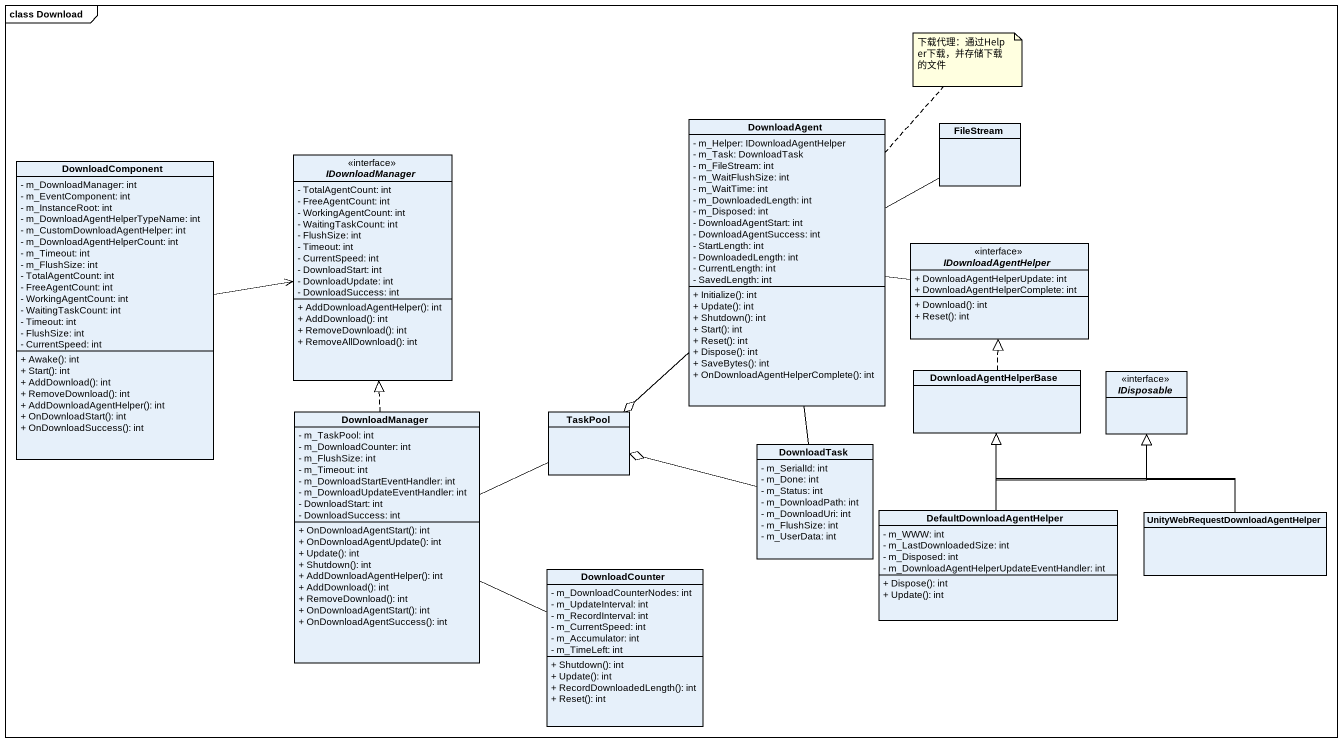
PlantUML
@startuml
mainframe class Download
hide circle
hide empty members
skinparam classAttributeIconSize 0
class DownloadAgent {
  - m_Helper: IDownloadAgentHelper
  - m_Task: DownloadTask
  - m_FileStream: int
  - m_WaitFlushSize: int
  - m_WaitTime: int
  - m_DownloadedLength: int
  - m_Disposed: int
  - DownloadAgentStart: int
  - DownloadAgentSuccess: int
  - StartLength: int
  - DownloadedLength: int
  - CurrentLength: int
  - SavedLength: int
  + Initialize(): int
  + Update(): int
  + Shutdown(): int
  + Start(): int
  + Reset(): int
  + Dispose(): int
  + SaveBytes(): int
  + OnDownloadAgentHelperComplete(): int
}
class FileStream
class DownloadComponent {
  - m_DownloadManager: int
  - m_EventComponent: int
  - m_InstanceRoot: int
  - m_DownloadAgentHelperTypeName: int
  - m_CustomDownloadAgentHelper: int
  - m_DownloadAgentHelperCount: int
  - m_Timeout: int
  - m_FlushSize: int
  - TotalAgentCount: int
  - FreeAgentCount: int
  - WorkingAgentCount: int
  - WaitingTaskCount: int
  - Timeout: int
  - FlushSize: int
  - CurrentSpeed: int
  + Awake(): int
  + Start(): int
  + AddDownload(): int
  + RemoveDownload(): int
  + AddDownloadAgentHelper(): int
  + OnDownloadStart(): int
  + OnDownloadSuccess(): int
}
interface IDownloadManager {
  - TotalAgentCount: int
  - FreeAgentCount: int
  - WorkingAgentCount: int
  - WaitingTaskCount: int
  - FlushSize: int
  - Timeout: int
  - CurrentSpeed: int
  - DownloadStart: int
  - DownloadUpdate: int
  - DownloadSuccess: int
  + AddDownloadAgentHelper(): int
  + AddDownload(): int
  + RemoveDownload(): int
  + RemoveAllDownload(): int
}
interface IDownloadAgentHelper {
  + DownloadAgentHelperUpdate: int
  + DownloadAgentHelperComplete: int
  + Download(): int
  + Reset(): int
}
class DownloadAgentHelperBase
interface IDisposable
class DownloadManager {
  - m_TaskPool: int
  - m_DownloadCounter: int
  - m_FlushSize: int
  - m_Timeout: int
  - m_DownloadStartEventHandler: int
  - m_DownloadUpdateEventHandler: int
  - DownloadStart: int
  - DownloadSuccess: int
  + OnDownloadAgentStart(): int
  + OnDownloadAgentUpdate(): int
  + Update(): int
  + Shutdown(): int
  + AddDownloadAgentHelper(): int
  + AddDownload(): int
  + RemoveDownload(): int
  + OnDownloadAgentStart(): int
  + OnDownloadAgentSuccess(): int
}
class TaskPool
class DownloadTask {
  - m_SerialId: int
  - m_Done: int
  - m_Status: int
  - m_DownloadPath: int
  - m_DownloadUri: int
  - m_FlushSize: int
  - m_UserData: int
}
class DefaultDownloadAgentHelper {
  - m_WWW: int
  - m_LastDownloadedSize: int
  - m_Disposed: int
  - m_DownloadAgentHelperUpdateEventHandler: int
  + Dispose(): int
  + Update(): int
}
class "UnityWebRequestDownloadAgentHelper" as UnityWebRequestDownloadAgent
class DownloadCounter {
  - m_DownloadCounterNodes: int
  - m_UpdateInterval: int
  - m_RecordInterval: int
  - m_CurrentSpeed: int
  - m_Accumulator: int
  - m_TimeLeft: int
  + Shutdown(): int
  + Update(): int
  + RecordDownloadedLength(): int
  + Reset(): int
}
DownloadAgent -right- FileStream
DownloadAgent -right- IDownloadAgentHelper
DownloadAgent --o TaskPool
DownloadAgent -- DownloadTask
DownloadComponent -right-> IDownloadManager
DownloadAgentHelperBase .up.|> IDownloadAgentHelper
DownloadManager .up.|> IDownloadManager
DownloadManager -right- TaskPool
DownloadManager -right- DownloadCounter
DownloadTask -left-o TaskPool
DefaultDownloadAgentHelper -up-|> DownloadAgentHelperBase
DefaultDownloadAgentHelper -up-|> IDisposable
UnityWebRequestDownloadAgent -left-|> DownloadAgentHelperBase
UnityWebRequestDownloadAgent -up-|> IDisposable
note top of DownloadAgent : 下载代理：通过Helper下载，并存储下载的文件
@enduml
